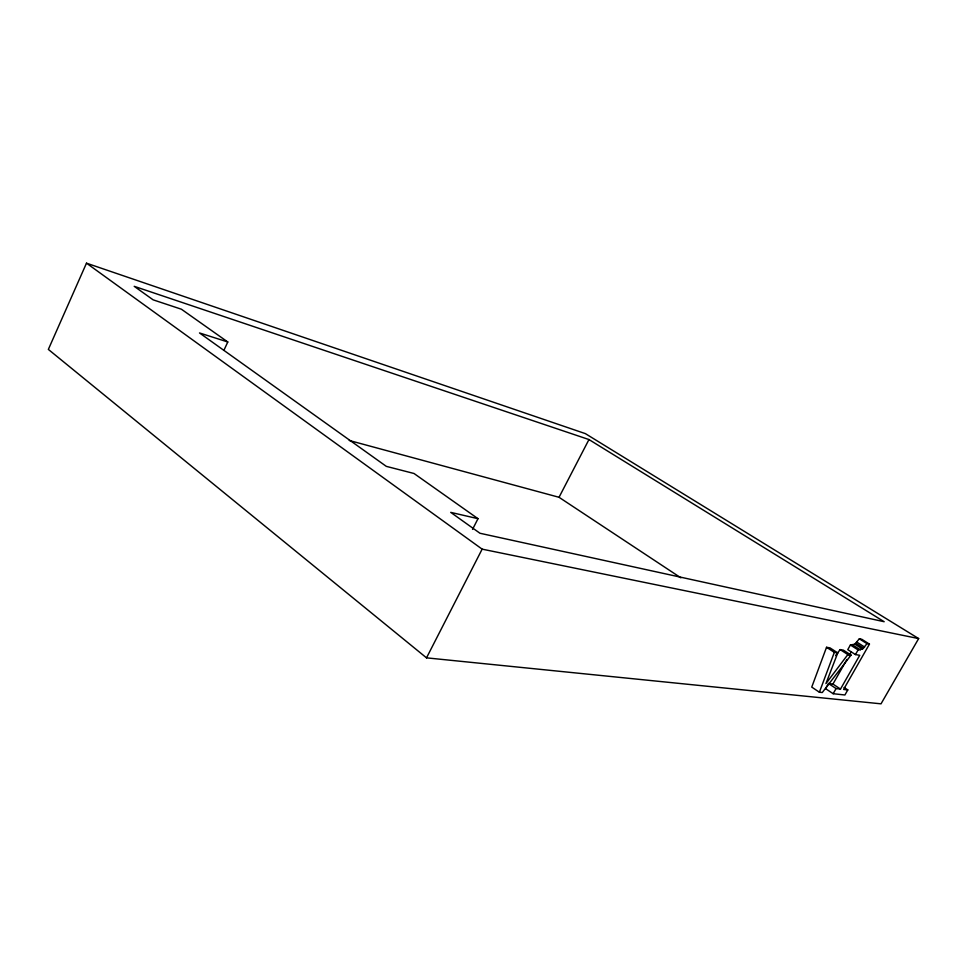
<?xml version="1.0" encoding="UTF-8"?>
<svg xmlns="http://www.w3.org/2000/svg" width="967" height="967" viewBox="0 0 967 967"><rect width="100%" height="100%" fill="white"/><g stroke="black" fill="none" stroke-linecap="round" stroke-linejoin="round"><path stroke-width="1.45" d="M851.057 655.094L847.866 654.562L825.927 683.609L837.76 652.918L829.976 647.878L826.531 647.298L811.748 687.09L819.387 692.227L822.264 692.541L851.057 655.094L843.357 650.138L840.142 649.594L835.585 655.614M819.387 692.227L834.34 652.35L826.531 647.298M86.486 263.169L48.35 349.413L426.52 657.85L881.022 703.831L918.65 638.583L585.373 433.627L86.486 263.169L482.146 549.147L918.65 638.583M223.981 350.163L227.789 341.98L181.409 309.222L153.137 299.843L134.208 286.329L588.963 439.55L884.176 621.721L479.983 533.264L450.719 512.365L477.988 518.687L472.549 529.372M426.52 657.85L482.146 549.147M349.256 440.481L559.035 497.292L588.963 439.55M847.805 689.918L843.587 689.435L869.442 644.119L861.766 639.272L859.325 638.812L854.852 644.167L850.404 645.001L847.769 649.643L855.444 654.574L859.748 655.288L840.492 689.072L832.938 684.068L828.514 683.524L825.6 688.661L833.155 693.714L844.904 694.983L847.805 689.918L844.058 687.44M832.938 684.068L846.947 659.446M849.147 655.566L851.359 651.673M833.155 693.714L836.092 688.564L840.492 689.072M855.444 654.574L858.092 649.921L862.528 649.05L867.012 643.671L869.442 644.119M834.34 652.35L837.76 652.918M227.789 341.98L199.504 332.95L386.304 466.36L414.009 473.492L477.988 518.687M859.325 638.812L867.012 643.671M856.967 642.185L864.643 647.068M855.88 643.345L863.555 648.228M854.852 644.167L862.528 649.05M852.749 645.013L860.425 649.909M850.404 645.001L858.092 649.921M840.142 649.594L847.866 654.562M559.035 497.292L680.877 577.831M828.514 683.524L836.092 688.564"/></g></svg>
